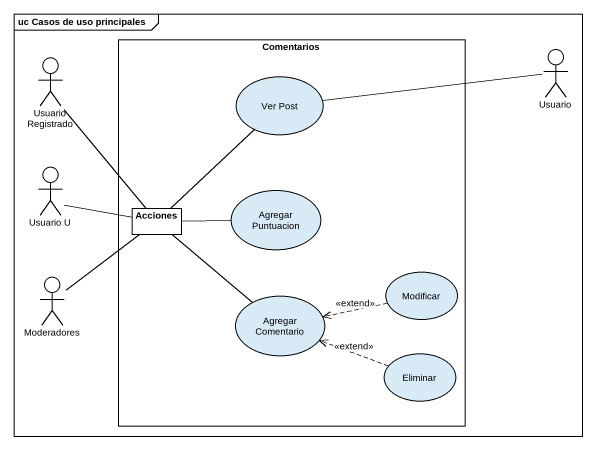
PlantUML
@startuml
mainframe uc Casos de uso principales
actor "Usuario Registrado" as Usuario_Registrado
rectangle Comentarios {
  usecase "Ver Post" as Ver_Post
  rectangle Acciones
  usecase "Agregar Puntuacion" as Agregar_Puntuacion
  usecase "Agregar Comentario" as Agregar_Comentario
  usecase Modificar
  usecase Eliminar
}
actor Usuario
actor "Usuario U" as Usuario_U
actor Moderadores
Usuario_Registrado -- Acciones
Ver_Post -right- Usuario
Usuario_U -right- Acciones
Acciones -up- Ver_Post
Acciones -right- Agregar_Puntuacion
Acciones -- Agregar_Comentario
Moderadores -up- Acciones
Modificar .left.> Agregar_Comentario : <<extend>>
Eliminar .left.> Agregar_Comentario : <<extend>>
@enduml
